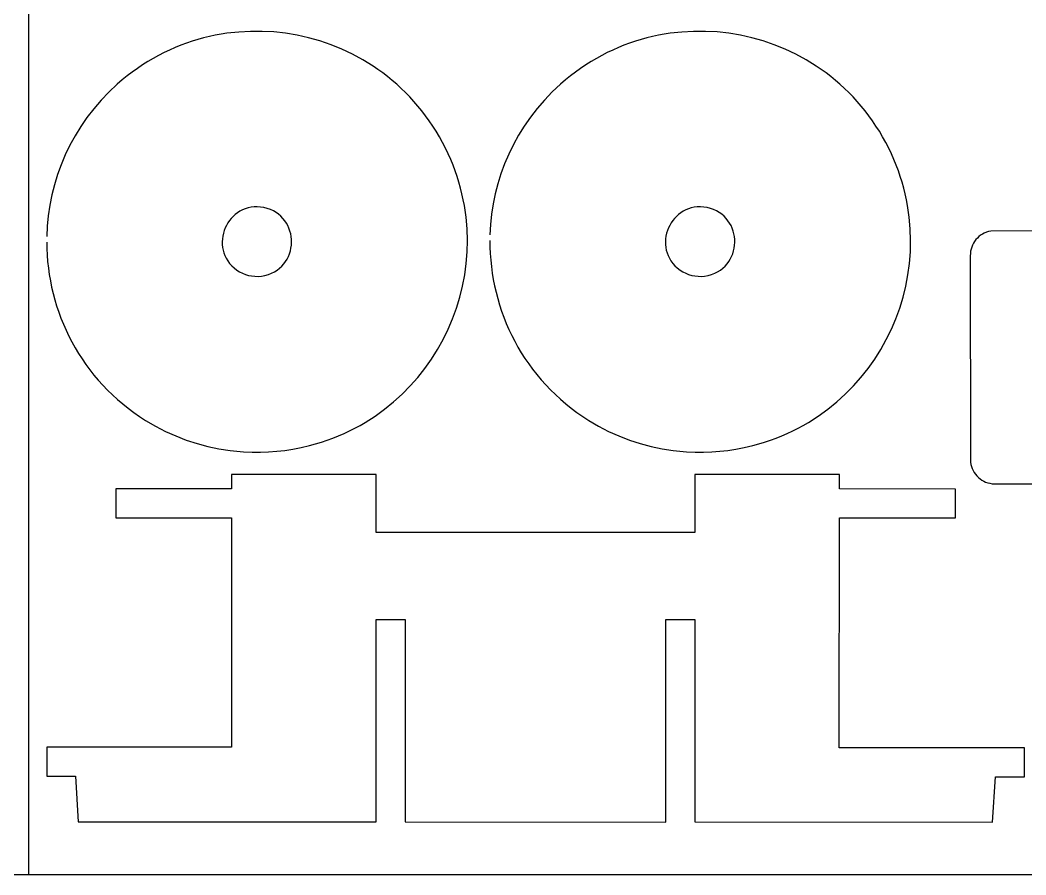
# Model space of a CAD drawing. Extents: x 279 to 859, y 491 to 871.
# Drawn here: x 567.8 to 657.4, y 491 to 567.2 of the extents above; entities that cross this region are included whole.
import ezdxf

# ---------------------------------------------------------------- set-up
doc = ezdxf.new("R2010")
doc.units = 0
doc.layers.get('0').update_dxf_attribs({"linetype": 'CONTINUOUS'})

msp = doc.modelspace()

# ---------------------------------------------------------------- linework, layer by layer
at = {"color": 7}
for p, q in [((568.559376, 871.005032), (568.559376, 491.005032)), ((858.559376, 491.005032), (278.559376, 491.005032))]:
    msp.add_line(p, q, dxfattribs=at)
at = {"color": 3}
for p, q in [((584.16048, 565.570901), (583.647002, 565.429784)), ((584.676472, 565.696888), (584.16048, 565.570901)), ((585.19465, 565.80781), (584.676472, 565.696888)), ((585.714685, 565.903732), (585.19465, 565.80781)), ((586.236249, 565.98472), (585.714685, 565.903732)), ((587.282651, 566.102152), (586.236249, 565.98472)), ((588.331224, 566.16063), (587.282651, 566.102152)), ((589.379343, 566.160676), (588.331224, 566.16063)), ((590.424377, 566.10281), (589.379343, 566.160676)), ((591.463699, 565.987557), (590.424377, 566.10281)), ((592.49468, 565.815437), (591.463699, 565.987557)), ((593.514692, 565.586973), (592.49468, 565.815437)), ((594.521105, 565.302687), (593.514692, 565.586973)), ((623.652942, 565.570835), (623.139463, 565.429718)), ((624.168934, 565.696823), (623.652942, 565.570835)), ((624.687113, 565.807745), (624.168934, 565.696823)), ((625.207149, 565.903667), (624.687113, 565.807745)), ((625.728713, 565.984656), (625.207149, 565.903667)), ((626.775115, 566.102089), (625.728713, 565.984656)), ((627.823688, 566.160569), (626.775115, 566.102089)), ((628.871805, 566.160615), (627.823688, 566.160569)), ((629.916838, 566.102752), (628.871805, 566.160615)), ((630.956158, 565.9875), (629.916838, 566.102752)), ((631.987137, 565.815382), (630.956158, 565.9875)), ((633.007146, 565.586921), (631.987137, 565.815382)), ((634.013557, 565.302638), (633.007146, 565.586921)), ((581.624809, 564.712705), (581.128833, 564.494957)), ((582.124943, 564.914997), (581.624809, 564.712705)), ((582.628905, 565.101897), (582.124943, 564.914997)), ((583.136368, 565.273471), (582.628905, 565.101897)), ((583.647002, 565.429784), (583.136368, 565.273471)), ((595.511293, 564.963102), (594.521105, 565.302687)), ((596.482626, 564.568739), (595.511293, 564.963102)), ((621.117264, 564.712639), (620.621286, 564.494891)), ((621.6174, 564.91493), (621.117264, 564.712639)), ((622.121364, 565.10183), (621.6174, 564.91493)), ((622.628828, 565.273404), (622.121364, 565.10183)), ((623.139463, 565.429718), (622.628828, 565.273404)), ((635.003742, 564.963055), (634.013557, 565.302638)), ((635.975072, 564.568696), (635.003742, 564.963055)), ((579.669134, 563.74832), (579.193072, 563.468093)), ((580.150667, 564.01283), (579.669134, 563.74832)), ((580.637343, 564.261687), (580.150667, 564.01283)), ((581.128833, 564.494957), (580.637343, 564.261687)), ((597.432476, 564.12012), (596.482626, 564.568739)), ((598.358214, 563.617768), (597.432476, 564.12012)), ((619.161579, 563.748253), (618.685515, 563.468026)), ((619.643115, 564.012763), (619.161579, 563.748253)), ((620.129793, 564.26162), (619.643115, 564.012763)), ((620.621286, 564.494891), (620.129793, 564.26162)), ((636.924919, 564.120081), (635.975072, 564.568696)), ((637.850654, 563.617734), (636.924919, 564.120081)), ((578.258678, 562.860223), (577.801003, 562.532451)), ((578.722811, 563.172082), (578.258678, 562.860223)), ((579.193072, 563.468093), (578.722811, 563.172082)), ((599.257212, 563.062206), (598.358214, 563.617768)), ((599.695863, 562.764633), (599.257212, 563.062206)), ((617.751114, 562.860156), (617.293435, 562.532384)), ((618.21525, 563.172015), (617.751114, 562.860156)), ((618.685515, 563.468026), (618.21525, 563.172015)), ((638.749649, 563.062176), (637.850654, 563.617734)), ((639.188298, 562.764606), (638.749649, 563.062176)), ((577.350113, 562.1887), (576.906337, 561.828904)), ((577.801003, 562.532451), (577.350113, 562.1887)), ((600.126842, 562.453954), (599.695863, 562.764633)), ((600.549823, 562.130233), (600.126842, 562.453954)), ((600.964475, 561.793536), (600.549823, 562.130233)), ((616.842541, 562.188632), (616.398762, 561.828837)), ((617.293435, 562.532384), (616.842541, 562.188632)), ((639.619276, 562.453929), (639.188298, 562.764606)), ((640.042255, 562.130211), (639.619276, 562.453929)), ((640.456906, 561.793516), (640.042255, 562.130211)), ((576.470005, 561.452999), (575.722449, 560.753035)), ((576.906337, 561.828904), (576.470005, 561.452999)), ((601.370472, 561.443927), (600.964475, 561.793536)), ((601.767483, 561.081473), (601.370472, 561.443927)), ((602.155181, 560.706238), (601.767483, 561.081473)), ((615.962425, 561.452932), (615.22194, 560.759947)), ((616.398762, 561.828837), (615.962425, 561.452932)), ((640.862901, 561.44391), (640.456906, 561.793516)), ((641.259911, 561.081459), (640.862901, 561.44391)), ((641.647608, 560.706227), (641.259911, 561.081459)), ((575.722449, 560.753035), (575.022879, 560.024462)), ((602.533237, 560.318287), (602.155181, 560.706238)), ((602.901322, 559.917687), (602.533237, 560.318287)), ((615.22194, 560.759947), (614.528509, 560.038887)), ((642.025663, 560.31828), (641.647608, 560.706227)), ((642.393747, 559.917683), (642.025663, 560.31828)), ((574.371138, 559.269167), (573.767072, 558.489034)), ((575.022879, 560.024462), (574.371138, 559.269167)), ((603.259109, 559.504502), (602.901322, 559.917687)), ((603.606267, 559.078797), (603.259109, 559.504502)), ((613.881983, 559.291585), (613.282209, 558.519873)), ((614.528509, 560.038887), (613.881983, 559.291585)), ((642.751533, 559.504501), (642.393747, 559.917683)), ((643.09869, 559.0788), (642.751533, 559.504501)), ((573.767072, 558.489034), (573.210525, 557.68595)), ((603.94247, 558.640638), (603.606267, 559.078797)), ((604.267388, 558.19009), (603.94247, 558.640638)), ((613.282209, 558.519873), (612.729037, 557.725582)), ((643.434892, 558.640645), (643.09869, 559.0788)), ((643.759809, 558.190101), (643.434892, 558.640645)), ((573.210525, 557.68595), (572.701341, 556.861801)), ((604.580692, 557.727218), (604.267388, 558.19009)), ((604.882054, 557.252088), (604.580692, 557.727218)), ((612.729037, 557.725582), (612.222316, 556.910544)), ((644.073113, 557.727233), (643.759809, 558.190101)), ((644.374475, 557.252107), (644.073113, 557.727233)), ((572.701341, 556.861801), (572.239365, 556.018472)), ((605.171146, 556.764764), (604.882054, 557.252088)), ((605.447639, 556.265313), (605.171146, 556.764764)), ((612.222316, 556.910544), (611.761896, 556.076592)), ((644.663566, 556.764788), (644.374475, 557.252107)), ((644.940059, 556.265341), (644.663566, 556.764788)), ((572.239365, 556.018472), (571.824442, 555.157849)), ((605.711205, 555.753799), (605.447639, 556.265313)), ((605.950843, 555.253155), (605.711205, 555.753799)), ((611.761896, 556.076592), (611.347625, 555.225557)), ((645.203625, 555.753832), (644.940059, 556.265341)), ((645.443268, 555.253187), (645.203625, 555.753832)), ((571.824442, 555.157849), (571.456417, 554.281819)), ((606.174217, 554.749487), (605.950843, 555.253155)), ((611.347625, 555.225557), (610.979352, 554.359271)), ((645.666645, 554.74952), (645.443268, 555.253187)), ((571.456417, 554.281819), (571.135133, 553.392267)), ((606.381452, 554.243077), (606.174217, 554.749487)), ((606.572679, 553.734203), (606.381452, 554.243077)), ((610.979352, 554.359271), (610.656927, 553.479567)), ((645.873885, 554.243109), (645.666645, 554.74952)), ((646.065115, 553.734234), (645.873885, 554.243109)), ((571.135133, 553.392267), (570.860435, 552.491079)), ((606.748024, 553.223143), (606.572679, 553.734203)), ((606.907617, 552.710178), (606.748024, 553.223143)), ((610.656927, 553.479567), (610.380198, 552.588275)), ((646.240464, 553.223174), (646.065115, 553.734234)), ((646.400059, 552.710208), (646.240464, 553.223174)), ((570.860435, 552.491079), (570.632169, 551.58014)), ((607.051584, 552.195586), (606.907617, 552.710178)), ((607.180055, 551.679647), (607.051584, 552.195586)), ((610.380198, 552.588275), (610.149015, 551.687229)), ((646.54403, 552.195616), (646.400059, 552.710208)), ((646.672503, 551.679676), (646.54403, 552.195616)), ((570.632169, 551.58014), (570.450178, 550.661337)), ((607.293157, 551.162639), (607.180055, 551.679647)), ((610.149015, 551.687229), (609.963227, 550.77826)), ((646.785608, 551.162667), (646.672503, 551.679676)), ((570.450178, 550.661337), (570.314307, 549.736555)), ((607.391019, 550.644842), (607.293157, 551.162639)), ((607.541535, 549.607997), (607.391019, 550.644842)), ((609.963227, 550.77826), (609.822684, 549.863199)), ((646.883473, 550.644869), (646.785608, 551.162667)), ((647.033992, 549.608021), (646.883473, 550.644869)), ((570.314307, 549.736555), (570.224401, 548.807681)), ((607.632626, 548.571344), (607.541535, 549.607997)), ((609.822684, 549.863199), (609.727233, 548.943879)), ((647.125086, 548.571365), (647.033992, 549.608021)), ((570.224401, 548.807681), (570.180305, 547.876599)), ((607.665319, 547.537117), (607.632626, 548.571344)), ((609.727233, 548.943879), (609.676725, 548.022132)), ((647.157781, 547.537135), (647.125086, 548.571365)), ((652.979371, 547.602061), (652.865318, 547.451449)), ((653.106053, 547.742234), (652.979371, 547.602061)), ((653.244755, 547.87121), (653.106053, 547.742234)), ((653.39487, 547.98823), (653.244755, 547.87121)), ((653.55579, 548.092536), (653.39487, 547.98823)), ((653.726908, 548.183371), (653.55579, 548.092536)), ((653.907616, 548.259975), (653.726908, 548.183371)), ((654.097306, 548.321592), (653.907616, 548.259975)), ((654.295371, 548.367461), (654.097306, 548.321592)), ((662.878871, 548.388461), (654.295371, 548.367461)), ((570.175505, 547.376599), (570.186243, 546.79969)), ((570.186243, 546.79969), (570.214438, 546.223493)), ((607.640638, 546.507548), (607.665319, 547.537117)), ((609.668025, 547.522132), (609.674489, 546.940567)), ((609.674489, 546.940567), (609.698694, 546.359614)), ((647.133101, 546.507564), (647.157781, 547.537135)), ((652.547538, 546.759775), (652.505739, 546.568341)), ((652.605002, 546.944561), (652.547538, 546.759775)), ((652.677526, 547.121941), (652.605002, 546.944561)), ((652.7645, 547.291157), (652.677526, 547.121941)), ((652.865318, 547.451449), (652.7645, 547.291157)), ((570.214438, 546.223493), (570.260053, 545.648457)), ((607.559608, 545.484871), (607.640638, 546.507548)), ((609.698694, 546.359614), (609.740602, 545.779733)), ((647.052072, 545.484884), (647.133101, 546.507564)), ((652.480214, 546.371017), (652.471571, 546.168561)), ((652.471571, 546.168561), (652.482671, 527.779761)), ((652.505739, 546.568341), (652.480214, 546.371017)), ((570.260053, 545.648457), (570.323052, 545.07503)), ((570.323052, 545.07503), (570.403397, 544.50366)), ((607.423255, 544.471319), (607.559608, 545.484871)), ((609.740602, 545.779733), (609.800175, 545.201383)), ((609.800175, 545.201383), (609.877375, 544.625023)), ((646.915719, 544.471328), (647.052072, 545.484884)), ((570.403397, 544.50366), (570.501052, 543.934797)), ((607.232604, 543.469125), (607.423255, 544.471319)), ((609.877375, 544.625023), (609.972165, 544.051112)), ((609.972165, 544.051112), (610.084507, 543.480109)), ((646.725068, 543.469131), (646.915719, 544.471328)), ((570.501052, 543.934797), (570.615979, 543.368888)), ((570.615979, 543.368888), (570.748141, 542.806382)), ((606.988679, 542.480521), (607.232604, 543.469125)), ((610.084507, 543.480109), (610.214364, 542.912474)), ((646.481142, 542.480525), (646.725068, 543.469131)), ((570.748141, 542.806382), (570.897501, 542.247728)), ((570.897501, 542.247728), (571.064023, 541.693373)), ((606.692507, 541.507742), (606.988679, 542.480521)), ((610.214364, 542.912474), (610.361696, 542.348666)), ((610.361696, 542.348666), (610.526467, 541.789143)), ((646.184968, 541.507742), (646.481142, 542.480525)), ((571.064023, 541.693373), (571.247669, 541.143768)), ((606.345111, 540.553019), (606.692507, 541.507742)), ((610.526467, 541.789143), (610.708639, 541.234366)), ((645.83757, 540.553017), (646.184968, 541.507742)), ((571.247669, 541.143768), (571.448402, 540.599359)), ((571.448402, 540.599359), (571.666185, 540.060595)), ((605.947517, 539.618587), (606.345111, 540.553019)), ((610.708639, 541.234366), (610.908174, 540.684792)), ((610.908174, 540.684792), (611.125034, 540.140881)), ((645.439975, 539.618582), (645.83757, 540.553017)), ((571.666185, 540.060595), (571.900982, 539.527925)), ((571.900982, 539.527925), (572.152755, 539.001798)), ((605.500751, 538.706678), (605.947517, 539.618587)), ((611.125034, 540.140881), (611.359181, 539.603093)), ((611.359181, 539.603093), (611.610578, 539.071886)), ((644.993206, 538.706671), (645.439975, 539.618582)), ((572.152755, 539.001798), (572.421467, 538.482662)), ((605.005837, 537.819525), (605.500751, 538.706678)), ((611.610578, 539.071886), (611.879187, 538.54772)), ((644.498289, 537.819516), (644.993206, 538.706671)), ((572.421467, 538.482662), (572.707082, 537.970965)), ((572.707082, 537.970965), (573.009562, 537.467156)), ((604.463801, 536.959361), (605.005837, 537.819525)), ((611.879187, 538.54772), (612.16497, 538.031053)), ((612.16497, 538.031053), (612.46789, 537.522345)), ((643.95625, 536.959351), (644.498289, 537.819516)), ((573.009562, 537.467156), (573.32887, 536.971683)), ((573.32887, 536.971683), (573.664969, 536.484995)), ((603.875667, 536.128419), (604.463801, 536.959361)), ((612.46789, 537.522345), (612.787908, 537.022056)), ((612.787908, 537.022056), (613.124986, 536.530643)), ((643.368113, 536.128408), (643.95625, 536.959351)), ((573.664969, 536.484995), (574.017822, 536.00754)), ((574.017822, 536.00754), (574.387393, 535.539767)), ((603.242461, 535.328933), (603.875667, 536.128419)), ((613.124986, 536.530643), (613.479088, 536.048567)), ((613.479088, 536.048567), (613.850175, 535.576286)), ((642.734904, 535.328922), (643.368113, 536.128408)), ((574.387393, 535.539767), (574.773644, 535.082124)), ((574.773644, 535.082124), (575.176538, 534.63506)), ((602.565207, 534.563136), (603.242461, 535.328933)), ((613.850175, 535.576286), (614.23821, 535.114259)), ((614.23821, 535.114259), (614.643154, 534.662946)), ((642.057647, 534.563124), (642.734904, 535.328922)), ((575.176538, 534.63506), (575.596038, 534.199023)), ((575.596038, 534.199023), (576.032107, 533.774462)), ((601.844932, 533.83326), (602.565207, 534.563136)), ((614.643154, 534.662946), (615.06497, 534.222806)), ((615.06497, 534.222806), (615.503621, 533.794298)), ((641.337369, 533.833249), (642.057647, 534.563124)), ((576.032107, 533.774462), (576.484709, 533.361825)), ((576.484709, 533.361825), (576.953806, 532.961561)), ((601.08266, 533.141538), (601.844932, 533.83326)), ((615.503621, 533.794298), (615.959067, 533.377881)), ((615.959067, 533.377881), (616.431273, 532.974014)), ((640.575093, 533.141529), (641.337369, 533.833249)), ((576.953806, 532.961561), (577.439361, 532.574118)), ((577.439361, 532.574118), (577.941337, 532.199944)), ((599.436225, 531.881492), (600.279415, 532.490205)), ((600.279415, 532.490205), (601.08266, 533.141538)), ((616.431273, 532.974014), (616.920199, 532.583157)), ((616.920199, 532.583157), (617.425808, 532.205768)), ((638.928653, 531.881487), (639.771846, 532.490197)), ((639.771846, 532.490197), (640.575093, 533.141529)), ((577.941337, 532.199944), (578.459697, 531.839488)), ((578.459697, 531.839488), (578.994405, 531.493199)), ((578.994405, 531.493199), (579.861087, 530.984368)), ((598.554112, 531.317632), (599.436225, 531.881492)), ((617.425808, 532.205768), (617.948063, 531.842307)), ((617.948063, 531.842307), (618.486925, 531.493232)), ((618.486925, 531.493232), (619.353574, 530.984401)), ((638.046538, 531.317632), (638.928653, 531.881487)), ((579.861087, 530.984368), (580.75526, 530.522749)), ((597.160208, 530.560829), (597.634103, 530.80086)), ((597.634103, 530.80086), (598.098781, 531.053221)), ((598.098781, 531.053221), (598.554112, 531.317632)), ((619.353574, 530.984401), (620.247723, 530.522782)), ((636.652631, 530.560836), (637.126527, 530.800864)), ((637.126527, 530.800864), (637.591205, 531.053222)), ((637.591205, 531.053222), (638.046538, 531.317632)), ((580.75526, 530.522749), (581.673777, 530.109506)), ((581.673777, 530.109506), (582.613492, 529.745799)), ((582.613492, 529.745799), (583.571259, 529.432793)), ((594.656949, 529.555394), (595.175011, 529.729588)), ((595.175011, 529.729588), (595.684496, 529.917507)), ((595.684496, 529.917507), (596.185276, 530.118874)), ((596.185276, 530.118874), (596.677223, 530.333407)), ((596.677223, 530.333407), (597.160208, 530.560829)), ((620.247723, 530.522782), (621.166226, 530.109538)), ((621.166226, 530.109538), (622.105937, 529.745832)), ((622.105937, 529.745832), (623.063709, 529.432826)), ((634.149369, 529.555418), (634.667431, 529.729608)), ((634.667431, 529.729608), (635.176917, 529.917524)), ((635.176917, 529.917524), (635.677698, 530.118887)), ((635.677698, 530.118887), (636.169645, 530.333417)), ((636.169645, 530.333417), (636.652631, 530.560836)), ((583.571259, 529.432793), (584.543931, 529.171649)), ((584.543931, 529.171649), (585.528362, 528.963531)), ((585.528362, 528.963531), (586.521405, 528.809599)), ((586.521405, 528.809599), (587.705505, 528.696999)), ((590.669417, 528.750212), (591.3845, 528.825)), ((591.3845, 528.825), (592.105225, 528.930929)), ((592.105225, 528.930929), (592.839593, 529.071271)), ((592.839593, 529.071271), (593.595605, 529.249299)), ((593.595605, 529.249299), (594.130437, 529.395205)), ((594.130437, 529.395205), (594.656949, 529.555394)), ((623.063709, 529.432826), (624.036395, 529.171682)), ((624.036395, 529.171682), (625.020849, 528.963563)), ((625.020849, 528.963563), (626.013925, 528.809632)), ((626.013925, 528.809632), (627.197925, 528.697032)), ((630.161875, 528.75017), (630.876964, 528.824963)), ((630.876964, 528.824963), (631.597687, 528.930906)), ((631.597687, 528.930906), (632.332042, 529.071271)), ((632.332042, 529.071271), (633.088025, 529.249332)), ((633.088025, 529.249332), (633.622857, 529.395233)), ((633.622857, 529.395233), (634.149369, 529.555418)), ((587.705505, 528.696999), (588.478021, 528.679957)), ((588.478021, 528.679957), (589.224178, 528.680963)), ((589.224178, 528.680963), (589.951977, 528.703291)), ((589.951977, 528.703291), (590.669417, 528.750212)), ((627.197925, 528.697032), (627.970445, 528.679957)), ((627.970445, 528.679957), (628.716612, 528.68094)), ((628.716612, 528.68094), (629.444423, 528.703253)), ((629.444423, 528.703253), (630.161875, 528.75017)), ((652.482671, 527.779761), (652.521782, 527.578667)), ((652.521782, 527.578667), (652.57655, 527.384524)), ((652.57655, 527.384524), (652.64634, 527.198138)), ((652.64634, 527.198138), (652.730512, 527.020318)), ((652.730512, 527.020318), (652.828429, 526.85187)), ((599.544205, 526.675623), (586.633905, 526.675623)), ((586.633905, 526.675623), (586.633905, 525.385723)), ((599.545605, 521.515723), (599.544205, 526.675623)), ((627.926705, 526.675623), (627.924505, 521.516123)), ((640.823205, 526.675323), (627.926705, 526.675623)), ((640.823205, 525.385523), (640.823205, 526.675323)), ((652.828429, 526.85187), (652.939453, 526.693602)), ((652.939453, 526.693602), (653.062946, 526.546322)), ((653.062946, 526.546322), (653.198271, 526.410836)), ((653.198271, 526.410836), (653.34479, 526.287953)), ((653.34479, 526.287953), (653.501864, 526.17848)), ((653.501864, 526.17848), (653.668857, 526.083224)), ((586.633905, 525.385723), (576.340005, 525.385723)), ((576.340005, 525.385723), (576.340005, 522.805623)), ((651.144905, 525.384423), (640.823205, 525.385523)), ((651.144905, 522.805523), (651.144905, 525.384423)), ((653.668857, 526.083224), (653.84513, 526.002993)), ((653.84513, 526.002993), (654.030046, 525.938593)), ((654.030046, 525.938593), (654.222967, 525.890833)), ((654.222967, 525.890833), (654.423254, 525.86052)), ((654.423254, 525.86052), (654.630271, 525.848461)), ((654.630271, 525.848461), (684.408371, 525.848461)), ((576.340005, 522.805623), (586.633905, 522.805623)), ((586.633905, 522.805623), (586.639705, 502.375423)), ((640.803005, 502.329723), (640.823205, 522.804923)), ((640.823205, 522.804923), (651.144905, 522.805523)), ((627.924505, 521.516123), (599.545605, 521.515723)), ((599.541705, 495.719123), (599.544205, 513.756823)), ((599.544205, 513.756823), (602.124205, 513.769823)), ((602.124205, 513.769823), (602.116105, 495.730223)), ((625.335805, 495.715523), (625.344505, 513.764423)), ((625.344505, 513.764423), (627.924505, 513.764423)), ((627.924505, 513.764423), (627.916205, 495.723623)), ((586.639705, 502.375423), (570.175505, 502.371423)), ((570.175505, 502.371423), (570.175505, 499.791523)), ((657.299105, 502.321323), (640.803005, 502.329723)), ((657.299105, 499.741323), (657.299105, 502.321323)), ((570.175505, 499.791523), (572.755505, 499.791523)), ((572.755505, 499.791523), (572.986705, 495.717723)), ((654.463805, 495.707023), (654.718705, 499.741323)), ((654.718705, 499.741323), (657.299105, 499.741323)), ((572.986705, 495.717723), (599.541705, 495.719123)), ((602.116105, 495.730223), (625.335805, 495.715523)), ((627.916205, 495.723623), (654.463805, 495.707023))]:
    msp.add_line(p, q, dxfattribs=at)
at = {"color": 5}
for p, q in [((587.86757, 550.351264), (587.627308, 550.25305)), ((588.119505, 550.428439), (587.86757, 550.351264)), ((588.382532, 550.483232), (588.119505, 550.428439)), ((588.656067, 550.514298), (588.382532, 550.483232)), ((588.939529, 550.520294), (588.656067, 550.514298)), ((589.232336, 550.499876), (588.939529, 550.520294)), ((589.533905, 550.451699), (589.232336, 550.499876)), ((589.833734, 550.376418), (589.533905, 550.451699)), ((590.114356, 550.27812), (589.833734, 550.376418)), ((627.360036, 550.351198), (627.119779, 550.252985)), ((627.611965, 550.428373), (627.360036, 550.351198)), ((627.874984, 550.483165), (627.611965, 550.428373)), ((628.148512, 550.514231), (627.874984, 550.483165)), ((628.431966, 550.520227), (628.148512, 550.514231)), ((628.724765, 550.499808), (628.431966, 550.520227)), ((629.026325, 550.451632), (628.724765, 550.499808)), ((629.326162, 550.37636), (629.026325, 550.451632)), ((629.606791, 550.27807), (629.326162, 550.37636)), ((586.621473, 549.493433), (586.463476, 549.297207)), ((586.794636, 549.676684), (586.621473, 549.493433)), ((586.982384, 549.845614), (586.794636, 549.676684)), ((587.184133, 549.998882), (586.982384, 549.845614)), ((587.399302, 550.135142), (587.184133, 549.998882)), ((587.627308, 550.25305), (587.399302, 550.135142)), ((590.375712, 550.158359), (590.114356, 550.27812)), ((590.617741, 550.018692), (590.375712, 550.158359)), ((590.840383, 549.860676), (590.617741, 550.018692)), ((591.043578, 549.685866), (590.840383, 549.860676)), ((591.227265, 549.49582), (591.043578, 549.685866)), ((591.391386, 549.292092), (591.227265, 549.49582)), ((626.113963, 549.493377), (625.955968, 549.297153)), ((626.287124, 549.676624), (626.113963, 549.493377)), ((626.474868, 549.845553), (626.287124, 549.676624)), ((626.676613, 549.998819), (626.474868, 549.845553)), ((626.891778, 550.135077), (626.676613, 549.998819)), ((627.119779, 550.252985), (626.891778, 550.135077)), ((629.868152, 550.158317), (629.606791, 550.27807)), ((630.110185, 550.018658), (629.868152, 550.158317)), ((630.33283, 549.860649), (630.110185, 550.018658)), ((630.536026, 549.685846), (630.33283, 549.860649)), ((630.719714, 549.495805), (630.536026, 549.685846)), ((630.883834, 549.292082), (630.719714, 549.495805)), ((586.086305, 548.644112), (585.994795, 548.409421)), ((586.19531, 548.871202), (586.086305, 548.644112)), ((586.321228, 549.089349), (586.19531, 548.871202)), ((586.463476, 549.297207), (586.321228, 549.089349)), ((591.53588, 549.076239), (591.391386, 549.292092)), ((591.660686, 548.849817), (591.53588, 549.076239)), ((591.765745, 548.614383), (591.660686, 548.849817)), ((591.850997, 548.371492), (591.765745, 548.614383)), ((625.5788, 548.64407), (625.487289, 548.409384)), ((625.687804, 548.871156), (625.5788, 548.64407)), ((625.813721, 549.089298), (625.687804, 548.871156)), ((625.955968, 549.297153), (625.813721, 549.089298)), ((631.028326, 549.076234), (630.883834, 549.292082)), ((631.15313, 548.849817), (631.028326, 549.076234)), ((631.258186, 548.614387), (631.15313, 548.849817)), ((631.343434, 548.3715), (631.258186, 548.614387)), ((585.831055, 547.673183), (585.815346, 547.421528)), ((585.866588, 547.922612), (585.831055, 547.673183)), ((585.921362, 548.168473), (585.866588, 547.922612)), ((585.994795, 548.409421), (585.921362, 548.168473)), ((591.916381, 548.122701), (591.850997, 548.371492)), ((591.961838, 547.869565), (591.916381, 548.122701)), ((591.987308, 547.613642), (591.961838, 547.869565)), ((591.99273, 547.356487), (591.987308, 547.613642)), ((625.323545, 547.673164), (625.307834, 547.421517)), ((625.35908, 547.922587), (625.323545, 547.673164)), ((625.413855, 548.168441), (625.35908, 547.922587)), ((625.487289, 548.409384), (625.413855, 548.168441)), ((631.408815, 548.122712), (631.343434, 548.3715)), ((631.454267, 547.86958), (631.408815, 548.122712)), ((631.479732, 547.61366), (631.454267, 547.86958)), ((631.48515, 547.356507), (631.479732, 547.61366)), ((585.815346, 547.421528), (585.820043, 547.168992)), ((585.820043, 547.168992), (585.845728, 546.916918)), ((585.845728, 546.916918), (585.892983, 546.666651)), ((591.88811, 546.593192), (591.943191, 546.844706)), ((591.943191, 546.844706), (591.978044, 547.099656)), ((591.978044, 547.099656), (591.99273, 547.356487)), ((625.307834, 547.421517), (625.312527, 547.16899)), ((625.312527, 547.16899), (625.338208, 546.916925)), ((625.338208, 546.916925), (625.385459, 546.666668)), ((631.380516, 546.593218), (631.435601, 546.84473)), ((631.435601, 546.84473), (631.470459, 547.099679)), ((631.470459, 547.099679), (631.48515, 547.356507)), ((585.892983, 546.666651), (585.96239, 546.419534)), ((585.96239, 546.419534), (586.054532, 546.176911)), ((586.054532, 546.176911), (586.16999, 545.940125)), ((586.16999, 545.940125), (586.309347, 545.710521)), ((591.464307, 545.652627), (591.600899, 545.874832)), ((591.600899, 545.874832), (591.717024, 546.106699)), ((591.717024, 546.106699), (591.812741, 546.346671)), ((591.812741, 546.346671), (591.88811, 546.593192)), ((625.385459, 546.666668), (625.454861, 546.419562)), ((625.454861, 546.419562), (625.546997, 546.176951)), ((625.546997, 546.176951), (625.662449, 545.940178)), ((625.662449, 545.940178), (625.801799, 545.710588)), ((630.9567, 545.652657), (631.093295, 545.874862)), ((631.093295, 545.874862), (631.209423, 546.106728)), ((631.209423, 546.106728), (631.305143, 546.346699)), ((631.305143, 546.346699), (631.380516, 546.593218)), ((586.309347, 545.710521), (586.473184, 545.489443)), ((586.473184, 545.489443), (586.662085, 545.278234)), ((586.662085, 545.278234), (586.876631, 545.078238)), ((586.876631, 545.078238), (587.117405, 544.890799)), ((590.712055, 544.89154), (590.93112, 545.059539)), ((590.93112, 545.059539), (591.129477, 545.243424)), ((591.129477, 545.243424), (591.307186, 545.441638)), ((591.307186, 545.441638), (591.464307, 545.652627)), ((625.801799, 545.710588), (625.96563, 545.489525)), ((625.96563, 545.489525), (626.154523, 545.278332)), ((626.154523, 545.278332), (626.36906, 545.078353)), ((626.36906, 545.078353), (626.609825, 544.890932)), ((630.204448, 544.891572), (630.423512, 545.059571)), ((630.423512, 545.059571), (630.621868, 545.243456)), ((630.621868, 545.243456), (630.799578, 545.44167)), ((630.799578, 545.44167), (630.9567, 545.652657)), ((587.117405, 544.890799), (587.364258, 544.732884)), ((587.364258, 544.732884), (587.621202, 544.601952)), ((587.621202, 544.601952), (587.886972, 544.497313)), ((587.886972, 544.497313), (588.160305, 544.418274)), ((588.160305, 544.418274), (588.439938, 544.364145)), ((588.439938, 544.364145), (588.724608, 544.334234)), ((588.724608, 544.334234), (589.013051, 544.327849)), ((589.013051, 544.327849), (589.304005, 544.344299)), ((589.304005, 544.344299), (589.627512, 544.409526)), ((589.627512, 544.409526), (589.93001, 544.49842)), ((589.93001, 544.49842), (590.21156, 544.609424)), ((590.21156, 544.609424), (590.472222, 544.740983)), ((590.472222, 544.740983), (590.712055, 544.89154)), ((626.609825, 544.890932), (626.856678, 544.732955)), ((626.856678, 544.732955), (627.113621, 544.601985)), ((627.113621, 544.601985), (627.379391, 544.497326)), ((627.379391, 544.497326), (627.652725, 544.418282)), ((627.652725, 544.418282), (627.932358, 544.364157)), ((627.932358, 544.364157), (628.217028, 544.334254)), ((628.217028, 544.334254), (628.505471, 544.327878)), ((628.505471, 544.327878), (628.796425, 544.344332)), ((628.796425, 544.344332), (629.119923, 544.409559)), ((629.119923, 544.409559), (629.422415, 544.498453)), ((629.422415, 544.498453), (629.703959, 544.609457)), ((629.703959, 544.609457), (629.964617, 544.741016)), ((629.964617, 544.741016), (630.204448, 544.891572))]:
    msp.add_line(p, q, dxfattribs=at)

doc.saveas('drawing.dxf')
